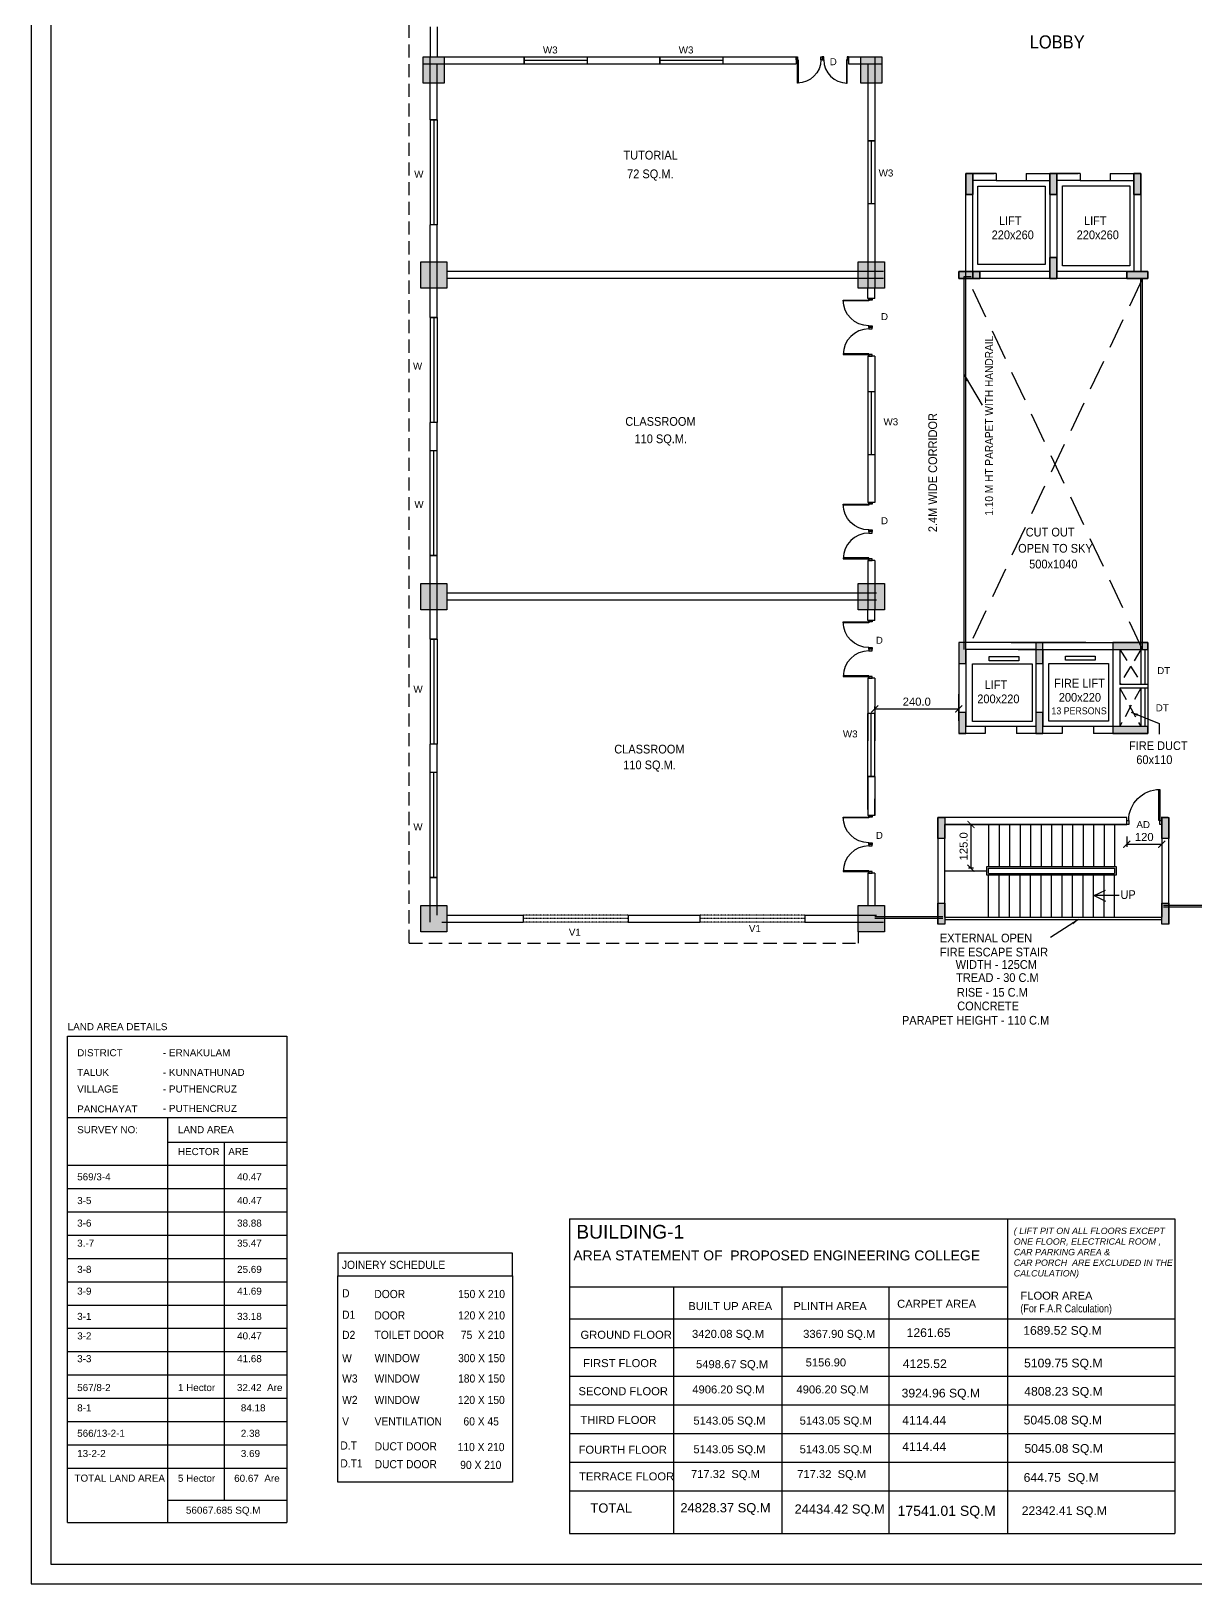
# Model space of a CAD drawing. Extents: x 53439 to 79867, y -144071 to -73305.
# Drawn here: x 58826 to 62155, y -102502 to -98063 of the extents above; entities that cross this region are included whole.
import ezdxf

# ---------------------------------------------------------------- set-up
doc = ezdxf.new("R2010")
doc.units = 0
doc.header["$LTSCALE"] = 0.1
doc.header["$MEASUREMENT"] = 0
doc.header["$PDMODE"] = 35
doc.header["$PDSIZE"] = -0.8
doc.linetypes.add('HIDDEN', pattern=[0.375, 0.25, -0.125])
doc.layers.get('0').update_dxf_attribs({"linetype": 'CONTINUOUS'})
doc.layers.get('DEFPOINTS').update_dxf_attribs({"linetype": 'CONTINUOUS'})
for name, color, linetype in [('BOR', 200, 'CONTINUOUS'), ('BOR1', 230, 'CONTINUOUS'), ('COR_HA', 40, 'CONTINUOUS'), ('DOOR', 30, 'CONTINUOUS'), ('HAT', 253, 'CONTINUOUS'), ('LAYER4', 130, 'CONTINUOUS'), ('STAIR', 142, 'CONTINUOUS'), ('TEXT', 7, 'CONTINUOUS'), ('TEXT-3', 130, 'CONTINUOUS'), ('THIN_HA', 253, 'CONTINUOUS'), ('TITLE', 6, 'CONTINUOUS'), ('TOILET_HA', 152, 'CONTINUOUS'), ('TXT', 4, 'CONTINUOUS'), ('WALL', 6, 'CONTINUOUS'), ('WIN', 102, 'CONTINUOUS')]:
    doc.layers.add(name, color=color, linetype=linetype)
doc.styles.add('1MM', font='arial.ttf')
doc.styles.add('3MM', font='arial.ttf')
doc.styles.add('DIM', font='arial.ttf', dxfattribs={"width": 0.7, "height": 1})
doc.styles.add('DUTCH', font='arial.ttf')
doc.styles.add('ROMANT', font='arial.ttf', dxfattribs={"height": 2.5})
doc.styles.get("Standard").update_dxf_attribs({"font": 'arial.ttf'})
doc.styles.add('TEXT', font='arial.ttf')
doc.dimstyles.new('KRI', dxfattribs={"dimtxt": 23, "dimasz": 20, "dimexe": 7, "dimexo": 0, "dimgap": 9, "dimtad": 1, "dimdec": 1, "dimzin": 1, "dimtxsty": '1MM', "dimblk": 'ARCHTICK', "dimcen": 0.5, "dimclrd": 252, "dimclre": 252, "dimclrt": 7, "dimaunit": 1, "dimadec": 8, "dimazin": 3, "dimtfac": 1, "dimtdec": 1, "dimtmove": 0, "dimatfit": 3})

# ---------------------------------------------------------------- blocks, each defined once
blk = doc.blocks.new('A$C764D24B9')
at = {"layer": 'DOOR'}
for points in [[(0.056, 0.111), (0.083, 0.111), (0.083, 1), (0.056, 1)], [(0, 0), (0.056, 0), (0.056, 0.111), (0, 0.111)], [(0.944, 0), (1, 0), (1, 0.111), (0.944, 0.111)]]:
    blk.add_lwpolyline(points, close=True, dxfattribs=at)
blk.add_arc((0.056, 0.111), 0.889, 0, 90, dxfattribs=at)
blk = doc.blocks.new('COL')
at = {"layer": 'LAYER4', "linetype": 'CONTINUOUS', "ltscale": 0.1}
blk.add_hatch(color=256, dxfattribs=at).paths.add_polyline_path([(3474.816, -1756.199), (3474.816, -1755.999), (3475.416, -1755.999), (3475.416, -1756.199)])
blk.add_lwpolyline([(3474.816, -1756.199), (3474.816, -1755.999), (3475.416, -1755.999), (3475.416, -1756.199)], close=True, dxfattribs=at)
blk = doc.blocks.new('HHRH')
at = {"layer": 'THIN_HA', "linetype": 'CONTINUOUS', "ltscale": 0.1}
blk.add_hatch(color=2, dxfattribs=at).paths.add_polyline_path([(-6923.03, -1177.102), (-6922.28, -1177.102), (-6922.28, -1177.852), (-6923.03, -1177.852)])
at = {"layer": 'THIN_HA', "color": 2, "linetype": 'CONTINUOUS', "ltscale": 0.1}
blk.add_lwpolyline([(-6923.03, -1177.102), (-6922.28, -1177.102), (-6922.28, -1177.852), (-6923.03, -1177.852)], close=True, dxfattribs=at)
blk = doc.blocks.new('HHYT')
at = {"layer": 'THIN_HA', "linetype": 'CONTINUOUS', "ltscale": 0.1}
blk.add_hatch(color=2, dxfattribs=at).paths.add_polyline_path([(-6922.955, -1152.844), (-6922.355, -1152.844), (-6922.355, -1153.594), (-6922.955, -1153.594)])
at = {"layer": 'THIN_HA', "color": 2, "linetype": 'CONTINUOUS', "ltscale": 0.1}
blk.add_lwpolyline([(-6922.955, -1152.844), (-6922.355, -1152.844), (-6922.355, -1153.594), (-6922.955, -1153.594)], close=True, dxfattribs=at)
blk = doc.blocks.new('HYTYH')
at = {"layer": 'THIN_HA', "linetype": 'CONTINUOUS', "ltscale": 0.1}
for points in [[(-6907.456, -1156.177), (-6907.256, -1156.177), (-6907.256, -1156.777), (-6907.456, -1156.777)], [(-6905.056, -1156.177), (-6904.856, -1156.177), (-6904.856, -1156.777), (-6905.056, -1156.777)], [(-6902.656, -1156.177), (-6902.456, -1156.177), (-6902.456, -1156.777), (-6902.656, -1156.777)], [(-6905.056, -1158.577), (-6904.856, -1158.577), (-6904.856, -1159.177), (-6905.056, -1159.177)], [(-6907.055, -1158.977), (-6907.055, -1159.177), (-6907.655, -1159.177), (-6907.655, -1158.977)], [(-6902.255, -1158.977), (-6902.255, -1159.177), (-6902.855, -1159.177), (-6902.855, -1158.977)], [(-6908.256, -1174.586), (-6908.056, -1174.586), (-6908.056, -1175.186), (-6908.256, -1175.186)], [(-6901.855, -1174.586), (-6901.655, -1174.586), (-6901.655, -1175.186), (-6901.855, -1175.186)], [(-6908.256, -1177.036), (-6908.056, -1177.036), (-6908.056, -1177.636), (-6908.256, -1177.636)], [(-6901.856, -1177.036), (-6901.656, -1177.036), (-6901.656, -1177.636), (-6901.856, -1177.636)]]:
    blk.add_hatch(color=2, dxfattribs=at).paths.add_polyline_path(points)
at = {"layer": 'THIN_HA', "color": 2, "linetype": 'CONTINUOUS', "ltscale": 0.1}
for points in [[(-6907.456, -1156.177), (-6907.256, -1156.177), (-6907.256, -1156.777), (-6907.456, -1156.777)], [(-6905.056, -1156.177), (-6904.856, -1156.177), (-6904.856, -1156.777), (-6905.056, -1156.777)], [(-6902.656, -1156.177), (-6902.456, -1156.177), (-6902.456, -1156.777), (-6902.656, -1156.777)], [(-6905.056, -1158.577), (-6904.856, -1158.577), (-6904.856, -1159.177), (-6905.056, -1159.177)], [(-6907.055, -1158.977), (-6907.055, -1159.177), (-6907.655, -1159.177), (-6907.655, -1158.977)], [(-6902.255, -1158.977), (-6902.255, -1159.177), (-6902.855, -1159.177), (-6902.855, -1158.977)], [(-6908.256, -1174.586), (-6908.056, -1174.586), (-6908.056, -1175.186), (-6908.256, -1175.186)], [(-6901.855, -1174.586), (-6901.655, -1174.586), (-6901.655, -1175.186), (-6901.855, -1175.186)], [(-6908.256, -1177.036), (-6908.056, -1177.036), (-6908.056, -1177.636), (-6908.256, -1177.636)], [(-6901.856, -1177.036), (-6901.656, -1177.036), (-6901.656, -1177.636), (-6901.856, -1177.636)]]:
    blk.add_lwpolyline(points, close=True, dxfattribs=at)
at = {"layer": 'THIN_HA', "color": 2, "linetype": 'CONTINUOUS'}
for name, p in [('HHYT', (0, 0)), ('HHYT', (12.5, 0)), ('HHRH', (0, 18.4)), ('HHRH', (12.5, 18.4)), ('HHRH', (0, 9.2)), ('HHRH', (12.5, 9.2)), ('HHRH', (0, 0)), ('HHRH', (12.5, 0))]:
    blk.add_blockref(name, p, dxfattribs=at)
blk = doc.blocks.new('_ARCHTICK')
at = {"layer": 'WALL', "color": 0, "const_width": 0.15}
blk.add_lwpolyline([(-0.5, -0.5), (0.5, 0.5)], dxfattribs=at)
blk = doc.blocks.new('*D247')
at = {"layer": 'DEFPOINTS', "color": 0, "linetype": 'CONTINUOUS', "ltscale": 0.1}
for p in [(61519.3, -100331.2), (61511.7, -100456.2), (61519.3, -100456.2)]:
    blk.add_point(p, dxfattribs=at)
at = {"layer": 'WALL', "color": 252, "linetype": 'CONTINUOUS', "ltscale": 0.1}
for p, q in [((61519.3, -100331.2), (61504.7, -100331.2)), ((61511.7, -100331.2), (61511.7, -100456.2)), ((61519.3, -100456.2), (61504.7, -100456.2))]:
    blk.add_line(p, q, dxfattribs=at)
at = {"layer": 'WALL', "color": 252, "linetype": 'CONTINUOUS', "ltscale": 0.1, "xscale": 20, "yscale": 20, "zscale": 20}
for p, rotation in [((61511.7, -100331.2), 90), ((61511.7, -100456.2), 270)]:
    blk.add_blockref('_ARCHTICK', p, dxfattribs=dict(at, rotation=rotation))
at = {"layer": 'WALL', "color": 7, "linetype": 'CONTINUOUS', "ltscale": 0.1, "insert": (61490.9, -100393.7), "char_height": 23, "attachment_point": 5, "rotation": 90, "style": '1MM'}
blk.add_mtext('125.0', dxfattribs=at)
blk = doc.blocks.new('*D259')
at = {"layer": 'DEFPOINTS', "color": 0, "linetype": 'CONTINUOUS', "ltscale": 0.1}
for p in [(61236.9, -100002.7, 0), (61476.9, -100001), (61476.9, -100002.7, 0)]:
    blk.add_point(p, dxfattribs=at)
at = {"layer": 'WALL', "color": 252, "linetype": 'CONTINUOUS', "ltscale": 0.1}
for p, q in [((61236.9, -100002.7), (61236.9, -99994)), ((61236.9, -100001), (61476.9, -100001)), ((61476.9, -100002.7), (61476.9, -99994))]:
    blk.add_line(p, q, dxfattribs=at)
at = {"layer": 'WALL', "color": 252, "linetype": 'CONTINUOUS', "ltscale": 0.1, "xscale": 20, "yscale": 20, "zscale": 20, "rotation": 180}
blk.add_blockref('_ARCHTICK', (61236.9, -100001), dxfattribs=at)
at = {"layer": 'WALL', "color": 252, "linetype": 'CONTINUOUS', "ltscale": 0.1, "xscale": 20, "yscale": 20, "zscale": 20}
blk.add_blockref('_ARCHTICK', (61476.9, -100001), dxfattribs=at)
at = {"layer": 'WALL', "color": 7, "linetype": 'CONTINUOUS', "ltscale": 0.1, "insert": (61356.9, -99980.3), "char_height": 23, "attachment_point": 5, "style": '1MM'}
blk.add_mtext('240.0', dxfattribs=at)
blk = doc.blocks.new('*D243')
at = {"layer": 'DEFPOINTS', "color": 0, "linetype": 'CONTINUOUS', "ltscale": 0.1}
for p in [(61956.9, -100366), (62056.9, -100376), (62056.9, -100387.9)]:
    blk.add_point(p, dxfattribs=at)
at = {"layer": 'HAT', "color": 252, "ltscale": 0.1}
for p, q in [((61956.9, -100366), (61956.9, -100394.9)), ((61956.9, -100387.9), (62056.9, -100387.9)), ((62056.9, -100376), (62056.9, -100394.9))]:
    blk.add_line(p, q, dxfattribs=at)
at = {"layer": 'HAT', "color": 252, "linetype": 'CONTINUOUS', "ltscale": 0.1, "xscale": 20, "yscale": 20, "zscale": 20, "rotation": 180}
blk.add_blockref('_ARCHTICK', (61956.9, -100387.9), dxfattribs=at)
at = {"layer": 'HAT', "color": 252, "linetype": 'CONTINUOUS', "ltscale": 0.1, "xscale": 20, "yscale": 20, "zscale": 20}
blk.add_blockref('_ARCHTICK', (62056.9, -100387.9), dxfattribs=at)
at = {"layer": 'HAT', "color": 7, "linetype": 'CONTINUOUS', "ltscale": 0.1, "insert": (62006.9, -100367.2), "char_height": 23, "attachment_point": 5, "style": '1MM'}
blk.add_mtext('120', dxfattribs=at)

msp = doc.modelspace()

# ---------------------------------------------------------------- hatches: boundary and pattern name
at = {"layer": 'LAYER4', "linetype": 'CONTINUOUS', "ltscale": 0.1}
for points in [[(62016.95, -99831.21), (62016.95, -99811.21), (61916.95, -99811.21), (61916.95, -99831.21)], [(62016.95, -100071.21), (62016.95, -100051.21), (61916.95, -100051.21), (61916.95, -100071.21)], [(61416.81, -100311.21), (61436.81, -100311.21), (61436.81, -100371.21), (61416.81, -100371.21)], [(61416.95, -100556.21), (61436.95, -100556.21), (61436.95, -100616.21), (61416.95, -100616.21)], [(62056.95, -100556.21), (62076.95, -100556.21), (62076.95, -100616.21), (62056.95, -100616.21)]]:
    msp.add_hatch(color=256, dxfattribs=at).paths.add_polyline_path(points)

# ---------------------------------------------------------------- linework, layer by layer
at = {"layer": 'BOR'}
msp.add_lwpolyline([(75090.52, -94254.26), (58882.7, -94254.26), (58882.7, -102445.54), (75090.52, -102445.54)], close=True, dxfattribs=at)
at = {"layer": 'BOR1'}
msp.add_lwpolyline([(75147.05, -94197.74), (58826.17, -94197.74), (58826.17, -102502.07), (75147.05, -102502.07)], close=True, dxfattribs=at)
at = {"layer": 'COR_HA', "linetype": 'CONTINUOUS', "ltscale": 0.1}
for p, q in [((59966.95, -98317.46, 2.94), (59986.95, -98317.46, 2.94)), ((61216.95, -98377.46), (61236.95, -98377.46)), ((61583.93, -98490.38, 0), (61669.97, -98490.38, 0)), ((61823.93, -98490.38, 0), (61909.97, -98490.38, 0)), ((59966.95, -98881.88, 2.94), (59986.95, -98881.88, 2.94)), ((59966.95, -99562.88, 2.94), (59986.95, -99562.88, 2.94)), ((59966.95, -99801.88, 2.94), (59986.95, -99801.88, 2.94)), ((61236.95, -100194.28, 2.94), (61216.95, -100194.28, 2.94)), ((59966.95, -100482.88, 2.94), (59986.95, -100482.88, 2.94)), ((61036.95, -100590.38), (61036.95, -100610.38)), ((59702.38, -101621.38), (60201.78, -101621.38))]:
    msp.add_line(p, q, dxfattribs=at)
for points in [[(61530.96, -98506.81), (61723.83, -98506.81), (61723.83, -98731.11), (61530.96, -98731.11)], [(61773.3, -98506.22), (61965.49, -98506.22), (61965.49, -98734.82), (61773.3, -98734.82)]]:
    msp.add_lwpolyline(points, close=True, dxfattribs=at)
at = {"layer": 'DOOR', "linetype": 'HIDDEN', "ltscale": 1500}
for p, q in [((59906.95, -100670.38), (59906.95, -95243.71, 0)), ((61996.95, -99831.21), (61936.95, -99931.21, 0)), ((61936.95, -99831.21), (61996.95, -99924.11)), ((61996.95, -99941.21), (61936.95, -100051.21, 0)), ((61936.95, -99941.21), (61996.95, -100051.21)), ((61189.45, -100637.88), (61189.45, -100670.38)), ((59906.95, -100670.38), (61189.45, -100670.38))]:
    msp.add_line(p, q, dxfattribs=at)
at = {"layer": 'DOOR', "linetype": 'CONTINUOUS', "ltscale": 0.1}
for p, q in [((61556.95, -100476.21), (61556.95, -100451.21)), ((61556.95, -100451.21), (61926.95, -100451.21)), ((61926.95, -100476.21), (61556.95, -100476.21)), ((61926.95, -100451.21), (61926.95, -100476.21))]:
    msp.add_line(p, q, dxfattribs=at)
for points in [[(61561.95, -100456.21), (61921.95, -100456.21)], [(61561.95, -100471.21), (61561.95, -100456.21)], [(61561.95, -100471.21), (61921.95, -100471.21)], [(61921.95, -100456.21), (61921.95, -100471.21)]]:
    msp.add_lwpolyline(points, dxfattribs=at)
at = {"layer": 'LAYER4', "linetype": 'CONTINUOUS', "ltscale": 0.1}
for p, q in [((61476.95, -98750.38), (61506.95, -98750.38)), ((62016.95, -98750.38, 0), (61976.27, -98750.38, 0)), ((61996.95, -98770.38, 0), (61976.27, -98770.38, 0)), ((61996.95, -99831.21), (61996.95, -98770.38)), ((61996.95, -99831.21), (61996.95, -98770.38)), ((62001.95, -99831.21), (62001.95, -98770.38)), ((62009.56, -99931.21), (62009.56, -99831.21, 0)), ((62008.16, -99941.21), (62008.16, -100051.21, 0))]:
    msp.add_line(p, q, dxfattribs=at)
at = {"layer": 'LAYER4', "color": 1, "linetype": 'HIDDEN', "ltscale": 3500}
for p, q in [((62001.95, -98770.38, 0), (61501.95, -99831.21, 0)), ((62001.95, -99831.21, 0), (61501.95, -98770.38, 0))]:
    msp.add_line(p, q, dxfattribs=at)
at = {"layer": 'LAYER4', "linetype": 'CONTINUOUS', "ltscale": 0.1, "elevation": 0}
for points in [[(61491.95, -99831.21), (61491.95, -98765.38), (61506.95, -98765.38)], [(61496.95, -99831.21), (61496.95, -98770.38), (61506.95, -98770.38)], [(61496.95, -99831.21), (61496.95, -98770.38), (61506.95, -98770.38)], [(61986.27, -98770.38), (61976.27, -98770.38)], [(61431.81, -100595.38), (61236.95, -100595.38)], [(61431.81, -100600.38), (61236.95, -100600.38)]]:
    msp.add_lwpolyline(points, dxfattribs=at)
at = {"layer": 'LAYER4', "linetype": 'CONTINUOUS', "ltscale": 0.1}
for points in [[(61496.95, -99831.21), (61496.95, -98765.38), (61511.95, -98765.38)], [(61416.81, -100311.21), (61436.81, -100311.21), (61436.81, -100371.21), (61416.81, -100371.21), (61416.81, -100311.21)], [(61416.95, -100556.21), (61436.95, -100556.21), (61436.95, -100616.21), (61416.95, -100616.21), (61416.95, -100556.21)], [(62056.95, -100556.21), (62076.95, -100556.21), (62076.95, -100616.21), (62056.95, -100616.21), (62056.95, -100556.21)], [(62256.95, -100562.88), (62061.95, -100562.88)], [(62256.95, -100567.88), (62061.95, -100567.88)], [(61436.95, -100596.21), (62056.81, -100596.21)], [(61436.95, -100603.21), (62056.81, -100603.21)]]:
    msp.add_lwpolyline(points, dxfattribs=at)
for points in [[(62016.95, -99831.21), (62016.95, -99811.21), (61916.95, -99811.21), (61916.95, -99831.21)], [(61564.08, -99851.5), (61648.78, -99851.5), (61648.78, -99863.17), (61564.08, -99863.17)], [(61781.68, -99850.27), (61866.38, -99850.27), (61866.38, -99861.95), (61781.68, -99861.95)], [(61516.31, -99872.12), (61687.14, -99872.12), (61687.14, -100037.28), (61516.31, -100037.28)], [(61733.91, -99870.89), (61904.74, -99870.89), (61904.74, -100036.05), (61733.91, -100036.05)], [(62016.95, -100071.21), (62016.95, -100051.21), (61916.95, -100051.21), (61916.95, -100071.21)]]:
    msp.add_lwpolyline(points, close=True, dxfattribs=at)
at = {"layer": 'STAIR', "linetype": 'CONTINUOUS', "ltscale": 0.1}
msp.add_line((61556.95, -100464.48), (61436.95, -100464.48), dxfattribs=at)
for points in [[(61561.95, -100331.21), (61561.95, -100451.21)], [(61591.95, -100331.21), (61591.95, -100451.21)], [(61621.95, -100331.21), (61621.95, -100451.21)], [(61651.95, -100331.21), (61651.95, -100451.21)], [(61681.95, -100331.21), (61681.95, -100451.21)], [(61711.95, -100331.21), (61711.95, -100451.21)], [(61741.95, -100331.21), (61741.95, -100451.21)], [(61771.95, -100331.21), (61771.95, -100451.21)], [(61801.95, -100331.21), (61801.95, -100451.21)], [(61831.95, -100331.21), (61831.95, -100451.21)], [(61861.95, -100331.21), (61861.95, -100451.21)], [(61891.95, -100331.21), (61891.95, -100451.21)], [(61921.95, -100331.21), (61921.95, -100451.21)], [(61561.95, -100456.21), (61921.95, -100456.21)], [(61561.95, -100471.21), (61921.95, -100471.21)], [(61561.95, -100596.21), (61561.95, -100476.21)], [(61591.95, -100596.21), (61591.95, -100476.21)], [(61621.95, -100596.21), (61621.95, -100476.21)], [(61651.95, -100596.21), (61651.95, -100476.21)], [(61681.95, -100596.21), (61681.95, -100476.21)], [(61711.95, -100596.21), (61711.95, -100476.21)], [(61741.95, -100596.21), (61741.95, -100476.21)], [(61771.95, -100596.21), (61771.95, -100476.21)], [(61801.95, -100596.21), (61801.95, -100476.21)], [(61831.95, -100596.21), (61831.95, -100476.21)], [(61861.95, -100596.21), (61861.95, -100476.21)], [(61891.95, -100596.21), (61891.95, -100476.21)], [(61921.95, -100596.21), (61921.95, -100476.21)]]:
    msp.add_lwpolyline(points, dxfattribs=at)
at = {"layer": 'TOILET_HA', "linetype": 'HIDDEN'}
for p, q in [((60531.95, -100590.38, 0), (60231.95, -100590.38, 0)), ((60531.95, -100600.38, 0), (60231.95, -100600.38, 0)), ((60531.95, -100610.38, 0), (60231.95, -100610.38, 0)), ((61036.95, -100590.38, 0), (60736.95, -100590.38, 0)), ((61036.95, -100600.38, 0), (60736.95, -100600.38, 0)), ((61036.95, -100610.38, 0), (60736.95, -100610.38, 0))]:
    msp.add_line(p, q, dxfattribs=at)
at = {"layer": 'TXT', "color": 2, "linetype": 'CONTINUOUS', "ltscale": 0.1}
for p, q in [((58930.23, -101169.2), (59556.64, -101169.2)), ((59216.12, -101169.2), (59216.12, -102326.44)), ((59216.12, -101239.6), (59556.64, -101239.6)), ((59377.93, -101239.6), (59377.93, -102262.76)), ((58930.23, -101304.99), (59556.64, -101304.99)), ((58930.23, -101371.63), (59556.64, -101371.63)), ((58930.23, -101438.26), (59556.64, -101438.26)), ((58930.23, -101504.9), (59556.64, -101504.9)), ((58930.23, -101571.53), (59556.64, -101571.53)), ((58930.23, -101638.17), (59556.64, -101638.17)), ((58930.23, -101704.8), (59556.64, -101704.8)), ((58930.23, -101771.44), (59556.64, -101771.44)), ((58930.23, -101838.07), (59556.64, -101838.07)), ((58930.23, -101904.71), (59556.64, -101904.71)), ((58930.23, -101971.35), (59556.64, -101971.35)), ((58930.23, -102037.98), (59556.64, -102037.98)), ((58930.23, -102104.62), (59556.64, -102104.62)), ((58930.23, -102171.25), (59556.64, -102171.25)), ((58930.23, -102171.25), (59556.64, -102171.25)), ((59216.12, -102262.76), (59556.64, -102262.76)), ((58930.23, -102326.44), (59556.64, -102326.44))]:
    msp.add_line(p, q, dxfattribs=at)
at = {"layer": 'TXT', "linetype": 'BYBLOCK'}
for p, q in [((60365.08, -101458.23, -52.29), (62094.59, -101458.23, -52.29)), ((60365.08, -101458.23, -52.29), (60365.08, -102358.31, -52.29)), ((60365.08, -101458.23, -52.29), (62094.59, -101458.23, -52.29)), ((61616.02, -101458.23, -52.29), (61616.02, -102358.31, -52.29)), ((62094.59, -101458.23, -52.29), (62094.59, -102358.31, -52.29)), ((60365.08, -101652.6, -52.29), (61616.02, -101652.6, -52.29)), ((60661.6, -101652.6, -52.29), (60661.6, -102358.31, -52.29)), ((60970.91, -101652.6, -52.29), (60970.91, -102358.31, -52.29)), ((61276.9, -101652.6, -52.29), (61276.9, -102358.31, -52.29)), ((60365.08, -101744.62, -52.29), (62094.59, -101744.62, -52.29)), ((60365.08, -101826.44, -52.29), (62094.59, -101826.44, -52.29)), ((60365.08, -101908.26, -52.29), (62094.59, -101908.26, -52.29)), ((60365.08, -101990.08, -52.29), (62094.59, -101990.08, -52.29)), ((60365.08, -102071.91, -52.29), (62094.59, -102071.91, -52.29)), ((60365.08, -102153.73, -52.29), (62094.59, -102153.73, -52.29)), ((60365.08, -102153.73, -52.29), (62094.59, -102153.73, -52.29)), ((60365.08, -102235.55, -52.29), (62094.59, -102235.55, -52.29)), ((60365.08, -102358.31, -52.29), (62094.59, -102358.31, -52.29))]:
    msp.add_line(p, q, dxfattribs=at)
at = {"layer": 'TXT', "color": 2, "linetype": 'CONTINUOUS', "ltscale": 0.1}
msp.add_lwpolyline([(58930.23, -102326.44), (58930.23, -100936.75), (59556.64, -100936.75), (59556.64, -102326.44)], dxfattribs=at)
at = {"layer": 'WALL', "linetype": 'CONTINUOUS', "ltscale": 0.1}
for p, q in [((59966.95, -98051.62), (59966.95, -98137.05)), ((59986.95, -98051.62), (59986.95, -98137.05)), ((59946.95, -98137.05, 0), (60234.95, -98137.05, 0)), ((59966.95, -98317.46), (59966.95, -98137.05)), ((60034.45, -98137.05, 0), (60234.95, -98137.05, 0)), ((60234.95, -98137.05), (60234.95, -98157.05)), ((60234.95, -98137.05), (60234.95, -98157.05)), ((60414.95, -98137.05, 0), (60622.95, -98137.05, 0)), ((60414.95, -98137.05), (60414.95, -98157.05)), ((60414.95, -98137.05), (60414.95, -98157.05)), ((60622.95, -98137.05), (60622.95, -98157.05)), ((60622.95, -98137.05), (60622.95, -98157.05)), ((60802.95, -98137.05, 0), (61011.95, -98137.05, 0)), ((60802.95, -98137.05), (60802.95, -98157.05)), ((60802.95, -98137.05), (60802.95, -98157.05)), ((61011.95, -98137.05), (61011.95, -98157.05)), ((61161.95, -98137.05, 0), (61256.95, -98137.05, 0)), ((61161.95, -98137.05), (61161.95, -98157.05)), ((61236.95, -98137.05, 0), (61236.95, -98377.46, 0)), ((59946.95, -98157.05, 0), (60234.95, -98157.05, 0)), ((59986.95, -98317.46), (59986.95, -98157.05)), ((60069.45, -98157.05, 0), (60234.95, -98157.05, 0)), ((60414.95, -98157.05, 0), (60622.95, -98157.05, 0)), ((60414.95, -98157.05, 0), (60622.95, -98157.05, 0)), ((60802.95, -98157.05, 0), (61011.95, -98157.05, 0)), ((60802.95, -98157.05, 0), (61011.95, -98157.05, 0)), ((61161.95, -98157.05, 0), (61256.95, -98157.05, 0)), ((61161.95, -98157.05, 0), (61256.95, -98157.05, 0)), ((61216.95, -98157.05, 0), (61216.95, -98377.46, 0)), ((59986.95, -98317.46, 0), (59966.95, -98317.46, 0)), ((59986.95, -98317.46, 0), (59966.95, -98317.46, 0)), ((59986.95, -98317.46, 0), (59966.95, -98317.46, 0)), ((59986.95, -98317.46, 0), (59966.95, -98317.46, 0)), ((59966.95, -98317.46, 0), (59986.95, -98317.46, 0)), ((61236.95, -98377.46), (61216.95, -98377.46)), ((61236.95, -98377.46, -2.94), (61216.95, -98377.46, -2.94)), ((61236.95, -98377.46, -2.94), (61216.95, -98377.46, -2.94)), ((61236.95, -98377.46, -2.94), (61216.95, -98377.46, -2.94)), ((61236.95, -98377.46, -2.94), (61216.95, -98377.46, -2.94)), ((61216.95, -98377.46, -2.94), (61236.95, -98377.46, -2.94)), ((61496.95, -98770.38, 0), (61496.95, -98470.38, 0)), ((61496.95, -98770.38, 0), (61496.95, -98470.38, 0)), ((61583.93, -98470.38, 0), (61506.95, -98470.38, 0)), ((61516.95, -98470.38, 0), (61578.18, -98470.38, 0)), ((61516.95, -98770.38, 0), (61516.95, -98470.38, 0)), ((61516.95, -98750.38, 0), (61516.95, -98490.38, 0)), ((61583.93, -98490.38, 0), (61516.95, -98490.38)), ((61583.93, -98470.38, 0), (61583.93, -98490.38, 0)), ((61669.97, -98470.38, 0), (61756.95, -98470.38, 0)), ((61669.97, -98470.38, 0), (61669.97, -98490.38, 0)), ((61669.97, -98490.38, 0), (61736.95, -98490.38)), ((61736.95, -98490.38), (61736.95, -98750.38)), ((61823.93, -98470.38, 0), (61746.95, -98470.38, 0)), ((61756.95, -98470.38, 0), (61818.18, -98470.38, 0)), ((61756.95, -98490.38), (61756.95, -98750.38)), ((61823.93, -98490.38, 0), (61756.95, -98490.38, 0)), ((61823.93, -98470.38, 0), (61823.93, -98490.38, 0)), ((61909.97, -98470.38, 0), (61996.95, -98470.38, 0)), ((61909.97, -98470.38, 0), (61909.97, -98490.38, 0)), ((61909.97, -98490.38, 0), (61976.95, -98490.38, 0)), ((61976.95, -98490.38, 0), (61976.95, -98750.38, 0)), ((61996.95, -98490.38, 0), (61996.95, -98750.38, 0)), ((61216.95, -98557.46, 0), (61216.95, -98797.88, 0)), ((61236.95, -98557.46), (61216.95, -98557.46)), ((61236.95, -98557.46, 0), (61236.95, -98797.88, 0)), ((59966.95, -98881.88), (59966.95, -98617.46)), ((59986.95, -98617.46, 0), (59966.95, -98617.46, 0)), ((59986.95, -98617.46, 0), (59966.95, -98617.46, 0)), ((59986.95, -98617.46, 0), (59966.95, -98617.46, 0)), ((59986.95, -98881.88), (59986.95, -98617.46)), ((61261.95, -98750.38, 0), (60014.45, -98750.38, 0)), ((61261.95, -98750.38, 0), (60026.95, -98750.38, 0)), ((61241.95, -98750.38, 0), (60026.95, -98750.38, 0)), ((61216.95, -98750.38, 0), (61216.95, -98770.38, 0)), ((61736.95, -98750.38), (61516.95, -98750.38)), ((61516.95, -98750.38), (61516.95, -98770.38)), ((61976.27, -98750.38, 0), (61756.95, -98750.38)), ((61261.95, -98770.38, 0), (60014.45, -98770.38, 0)), ((61236.95, -98797.88, 0), (61216.95, -98797.88, 0)), ((61216.95, -98827.88, 0), (61216.95, -98797.88, 0)), ((61236.95, -98827.88, 0), (61236.95, -98797.88, 0)), ((61996.95, -98770.38, 0), (61506.95, -98770.38)), ((61236.95, -98827.88, 0), (61216.95, -98827.88, 0)), ((59986.95, -98881.88, 0), (59966.95, -98881.88, 0)), ((59986.95, -98881.88, 0), (59966.95, -98881.88, 0)), ((59986.95, -98881.88, 0), (59966.95, -98881.88, 0)), ((59966.95, -98881.88, 0), (59986.95, -98881.88, 0)), ((61216.95, -98992.88, 0), (61216.95, -99094.43, 0)), ((61236.95, -98992.88, 0), (61216.95, -98992.88, 0)), ((61236.95, -98992.88, 0), (61236.95, -99094.43, 0)), ((61236.95, -99094.43, 0), (61216.95, -99094.43, 0)), ((59966.95, -99262.88), (59966.95, -99181.88)), ((59966.95, -99262.88), (59966.95, -99181.88)), ((59986.95, -99181.88, 0), (59966.95, -99181.88, 0)), ((59986.95, -99181.88, 0), (59966.95, -99181.88, 0)), ((59986.95, -99262.88), (59986.95, -99181.88)), ((59986.95, -99262.88), (59986.95, -99181.88)), ((59986.95, -99262.88, 0), (59966.95, -99262.88, 0)), ((61216.95, -99274.43, 0), (61216.95, -99411.36, 0)), ((61216.95, -99274.43, 0), (61216.95, -99411.36, 0)), ((61236.95, -99274.43, 2.94), (61216.95, -99274.43, 2.94)), ((61236.95, -99274.43, 0), (61236.95, -99411.36, 0)), ((61236.95, -99411.36, 0), (61216.95, -99411.36, 0)), ((59966.95, -99801.88), (59966.95, -99562.88)), ((59986.95, -99562.88, 0), (59966.95, -99562.88, 0)), ((59986.95, -99562.88, 0), (59966.95, -99562.88, 0)), ((59966.95, -99562.88, 0), (59986.95, -99562.88, 0)), ((59986.95, -99801.88), (59986.95, -99562.88)), ((61216.95, -99576.36, 0), (61216.95, -99717.88, 0)), ((61236.95, -99576.36, 0), (61216.95, -99576.36, 0)), ((61236.95, -99576.36, 0), (61236.95, -99717.88, 0)), ((61241.95, -99670.38, 0), (60014.45, -99670.38, 0)), ((61241.95, -99690.38, 0), (60014.45, -99690.38, 0)), ((61241.95, -99670.38, 0), (60026.95, -99670.38, 0)), ((61241.95, -99670.38, 0), (60026.95, -99670.38, 0)), ((61087.36, -99690.38, 0), (60026.95, -99690.38, 0)), ((61241.95, -99690.38, 0), (60026.95, -99690.38, 0)), ((61241.95, -99690.38, 0), (60026.95, -99690.38, 0)), ((61087.36, -99690.38, 0), (60026.95, -99690.38, 0)), ((61216.95, -99747.88, 0), (61216.95, -99717.88, 0)), ((61236.95, -99747.88, 0), (61236.95, -99717.88, 0)), ((61236.95, -99747.88, 0), (61216.95, -99747.88, 0)), ((59986.95, -99801.88, 0), (59966.95, -99801.88, 0)), ((59986.95, -99801.88, 0), (59966.95, -99801.88, 0)), ((59986.95, -99801.88, 0), (59966.95, -99801.88, 0)), ((59966.95, -99801.88, 0), (59986.95, -99801.88, 0)), ((61476.95, -99811.21, 0), (61476.95, -100071.21, 0)), ((61626.95, -99811.21), (61866.95, -99811.21)), ((62016.95, -99811.21), (62016.95, -100071.21)), ((61496.95, -99831.21, 0), (61496.95, -100051.21, 0)), ((61646.81, -99831.21), (61916.95, -99831.21)), ((61696.95, -99831.21, 0), (61696.95, -100051.21, 0)), ((61696.95, -99831.21, 0), (61696.95, -100051.21, 0)), ((61716.95, -99831.21, 0), (61716.95, -100051.21, 0)), ((61916.95, -99831.21, 0), (61916.95, -100051.21, 0)), ((61916.95, -99836.21, 0), (61916.95, -100051.21, 0)), ((61936.95, -99831.21, 0), (61936.95, -99931.21, 0)), ((61996.95, -99831.21), (61996.95, -99931.21)), ((61236.95, -99912.88, 0), (61216.95, -99912.88, 0)), ((61216.95, -99912.88, 0), (61216.95, -100092.56, 0)), ((61236.95, -99912.88, 0), (61236.95, -100092.56, 0)), ((62016.95, -99882.88), (62016.95, -100035.38)), ((62016.95, -99931.21), (61936.95, -99931.21)), ((61936.95, -99941.21, 0), (61936.95, -100051.21, 0)), ((62016.95, -99941.21), (61936.95, -99941.21)), ((61996.95, -99941.21), (61996.95, -100051.21)), ((61476.95, -100035.38, 0), (61476.95, -99959.13, 0)), ((61236.95, -100014.28, 0), (61216.95, -100014.28, 0)), ((61236.95, -100014.28, 2.94), (61216.95, -100014.28, 2.94)), ((61551.95, -100071.21, 0), (61476.95, -100071.21, 0)), ((61696.95, -100051.21, 0), (61496.95, -100051.21, 0)), ((61551.95, -100051.21, 0), (61551.95, -100071.21, 0)), ((61641.95, -100051.21, 0), (61641.95, -100071.21, 0)), ((61771.95, -100071.21, 0), (61641.95, -100071.21, 0)), ((61996.95, -100051.21), (61716.95, -100051.21, 0)), ((61771.95, -100051.21, 0), (61771.95, -100071.21, 0)), ((61861.95, -100051.21, 0), (61861.95, -100071.21, 0)), ((61916.95, -100071.21, 0), (61861.95, -100071.21, 0)), ((62016.95, -100071.21), (61861.95, -100071.21, 0)), ((59966.95, -100182.88), (59966.95, -100101.88)), ((59986.95, -100101.88, 0), (59966.95, -100101.88, 0)), ((59986.95, -100101.88, 0), (59966.95, -100101.88, 0)), ((59986.95, -100182.88), (59986.95, -100101.88)), ((59986.95, -100182.88, 0), (59966.95, -100182.88, 0)), ((61216.95, -100194.28, 0), (61216.95, -100305.57, 0)), ((61216.95, -100194.28, 0), (61216.95, -100305.57, 0)), ((61216.95, -100288.58, 0), (61216.95, -100194.28, 0)), ((61236.95, -100194.28, 0), (61216.95, -100194.28, 0)), ((61236.95, -100194.28, 2.94), (61216.95, -100194.28, 2.94)), ((61216.95, -100194.28, 0), (61236.95, -100194.28, 0)), ((61216.95, -100194.28, 0), (61236.95, -100194.28, 0)), ((61236.95, -100194.28, 0), (61216.95, -100194.28, 0)), ((61236.95, -100194.28, 0), (61236.95, -100305.57, 0)), ((61236.95, -100194.28, 0), (61236.95, -100305.57, 0)), ((61236.95, -100194.28, 0), (61236.95, -100288.58, 0)), ((61216.95, -100257.56, 0), (61216.95, -100305.57, 0)), ((61236.95, -100257.56, 0), (61236.95, -100305.57, 0)), ((61236.95, -100305.57, 0), (61236.95, -100257.56, 0)), ((61236.95, -100305.57, 0), (61216.95, -100305.57, 0)), ((61956.95, -100311.21), (61416.95, -100311.21)), ((61416.95, -100311.21), (61416.95, -100616.21)), ((61956.95, -100311.21), (61421.95, -100311.21)), ((61956.95, -100331.21, 0), (61956.95, -100311.21, 0)), ((62075.7, -100311.21), (62055.7, -100311.21)), ((62075.7, -100311.21), (62055.7, -100311.21)), ((62056.95, -100311.21), (62056.95, -100596.21)), ((62076.95, -100616.21), (62076.95, -100311.21)), ((61956.95, -100331.21), (61436.95, -100331.21)), ((61436.95, -100331.21), (61956.95, -100331.21)), ((59966.95, -100610.38), (59966.95, -100482.88)), ((59986.95, -100482.88, 0), (59966.95, -100482.88, 0)), ((59986.95, -100482.88, 0), (59966.95, -100482.88, 0)), ((59966.95, -100482.88, 0), (59986.95, -100482.88, 0)), ((59986.95, -100590.38), (59986.95, -100482.88)), ((61216.95, -100470.57, 0), (61216.95, -100562.88, 0)), ((61236.95, -100470.57, 0), (61216.95, -100470.57, 0)), ((61236.95, -100470.57, 0), (61236.95, -100562.88, 0)), ((61863.98, -100534.74), (61896.48, -100518.74)), ((61935.48, -100534.74), (61863.98, -100534.74)), ((61863.98, -100534.74), (61896.48, -100550.74)), ((59999.45, -100610.38, 0), (60231.95, -100610.38, 0)), ((60014.45, -100590.38, 0), (60231.95, -100590.38, 0)), ((60064.45, -100610.38, 0), (60224.45, -100610.38, 0)), ((60069.45, -100590.38, 0), (60231.95, -100590.38, 0)), ((60231.95, -100590.38, 0), (60231.95, -100610.38, 0)), ((60531.95, -100590.38), (60531.95, -100610.38)), ((60531.95, -100590.38, 0), (60736.95, -100590.38, 0)), ((60531.95, -100610.38, 0), (60736.95, -100610.38, 0)), ((60576.95, -100610.38, 0), (60736.95, -100610.38, 0)), ((60581.95, -100590.38, 0), (60736.95, -100590.38, 0)), ((60736.95, -100590.38), (60736.95, -100610.38)), ((61036.95, -100590.38, 0), (61241.95, -100590.38, 0)), ((61036.95, -100590.38, 0), (61241.95, -100590.38, 0)), ((61036.95, -100590.38), (61036.95, -100610.38)), ((61036.95, -100610.38, 0), (61261.95, -100610.38, 0)), ((61036.95, -100610.38, 0), (61241.95, -100610.38, 0)), ((61036.95, -100610.38, 0), (61261.95, -100610.38, 0))]:
    msp.add_line(p, q, dxfattribs=at)
for points in [[(60234.95, -98157.05), (60234.95, -98137.05)], [(60622.95, -98157.05), (60622.95, -98137.05)], [(61839.8, -99811.21), (61476.95, -99811.21)], [(61863.02, -99811.21), (62016.95, -99811.21)], [(61696.95, -99831.21), (61496.95, -99831.21)], [(61436.95, -100596.21), (61436.95, -100331.21)]]:
    msp.add_lwpolyline(points, dxfattribs=at)
at = {"layer": 'WIN'}
for p, q in [((60234.95, -98137.05), (60414.95, -98137.05)), ((60622.95, -98137.05), (60802.95, -98137.05)), ((60234.95, -98147.05), (60414.95, -98147.05)), ((60234.95, -98157.05), (60414.95, -98157.05)), ((60622.95, -98147.05), (60802.95, -98147.05)), ((60622.95, -98157.05), (60802.95, -98157.05)), ((59966.95, -98317.46, 0), (59966.95, -98617.46, 0)), ((59976.95, -98317.46, 0), (59976.95, -98617.46, 0)), ((59986.95, -98317.46, 0), (59986.95, -98617.46, 0)), ((61216.95, -98377.46, 0), (61216.95, -98557.46, 0)), ((61226.95, -98377.46, -2.94), (61226.95, -98557.46, -2.94)), ((61236.95, -98377.46, -2.94), (61236.95, -98557.46, -2.94)), ((59966.95, -98881.88, 0), (59966.95, -99181.88, 0)), ((59976.95, -98881.88, 0), (59976.95, -99181.88, 0)), ((59986.95, -98881.88, 0), (59986.95, -99181.88, 0)), ((61216.95, -99094.43, 0), (61216.95, -99274.43, 0)), ((61226.95, -99094.43, 0), (61226.95, -99274.43, 0)), ((61236.95, -99094.43, 0), (61236.95, -99274.43, 0)), ((59966.95, -99562.88, 0), (59966.95, -99262.88, 0)), ((59976.95, -99562.88, 0), (59976.95, -99262.88, 0)), ((59986.95, -99562.88, 0), (59986.95, -99262.88, 0)), ((59966.95, -99801.88, 0), (59966.95, -100101.88, 0)), ((59976.95, -99801.88, 0), (59976.95, -100101.88, 0)), ((59986.95, -99801.88, 0), (59986.95, -100101.88, 0)), ((61216.95, -100194.28, 0), (61216.95, -100014.28, 0)), ((61226.95, -100194.28, 0), (61226.95, -100014.28, 0)), ((61236.95, -100194.28, 0), (61236.95, -100014.28, 0)), ((59966.95, -100482.88, 0), (59966.95, -100182.88, 0)), ((59976.95, -100482.88, 0), (59976.95, -100182.88, 0)), ((59986.95, -100482.88, 0), (59986.95, -100182.88, 0))]:
    msp.add_line(p, q, dxfattribs=at)
at = {"layer": 'WIN', "color": 4, "linetype": 'CONTINUOUS', "ltscale": 0.1}
for points in [[(59702.38, -101621.38), (60201.78, -101621.38), (60201.78, -101556.68), (59702.38, -101556.68)], [(59702.38, -101621.38), (60201.78, -101621.38), (60201.78, -102211.32), (59702.38, -102211.32)]]:
    msp.add_lwpolyline(points, close=True, dxfattribs=at)

# ---------------------------------------------------------------- block references
at = {"layer": 'LAYER4', "linetype": 'CONTINUOUS', "extrusion": (0, 0, -1), "xscale": 100, "yscale": 100, "zscale": -100, "rotation": 270}
for p in [(114102.92, 249011.18), (113862.92, 249011.18), (113622.92, 249011.18, 0), (113862.92, 248771.18), (114122.92, 247670.35, 0), (113902.92, 247670.35, 0), (114122.92, 247470.35, 0), (113902.92, 247470.35, 0)]:
    msp.add_blockref('COL', p, dxfattribs=at)
at = {"layer": 'LAYER4', "linetype": 'CONTINUOUS', "extrusion": (0, 0, -1), "xscale": 100, "yscale": 100, "zscale": -100}
for p in [(-409018.51, 76849.49), (-409498.51, 76849.49)]:
    msp.add_blockref('COL', p, dxfattribs=at)
at = {"layer": 'THIN_HA', "color": 2, "linetype": 'CONTINUOUS', "xscale": 100, "yscale": 100, "zscale": 100}
msp.add_blockref('HYTYH', (752242.42, 17147.37), dxfattribs=at)
at = {"layer": 'WALL', "linetype": 'CONTINUOUS', "ltscale": 0.1}
for p, xscale, yscale, zscale, rotation in [((61011.95, -98137.05), -75.00000000116415, 75.0000000010914, 75.00000000109135, 180), ((61161.95, -98137.05), 75.00000000116415, 75.00000000116415, 75.00000000116415, 180), ((61229.45, -98827.88, 0), -82.50000000116415, 82.50000000116415, 82.50000000115048, 90), ((61229.45, -98992.88, 0), 82.50000000116415, 82.50000000116415, 82.50000000116415, 90), ((61229.45, -99411.36, 0), -82.50000000116415, 82.50000000116415, 82.50000000115048, 90), ((61229.45, -99576.36, 0), 82.50000000116415, 82.50000000116415, 82.50000000116415, 90), ((61229.45, -99747.88, 0), -82.50000000116415, 82.50000000116415, 82.50000000115048, 90), ((61229.45, -99912.88, 0), 82.50000000116415, 82.50000000116415, 82.50000000116415, 90), ((61229.45, -100305.57, 0), -82.50000000116415, 82.50000000116415, 82.50000000115048, 90), ((61229.45, -100470.57, 0), 82.50000000116415, 82.50000000116415, 82.50000000116415, 90)]:
    msp.add_blockref('A$C764D24B9', p, dxfattribs=dict(at, xscale=xscale, yscale=yscale, zscale=zscale, rotation=rotation))
at = {"layer": 'WALL', "linetype": 'CONTINUOUS', "ltscale": 0.1, "xscale": -100, "yscale": 100, "zscale": 100}
msp.add_blockref('A$C764D24B9', (62056.95, -100331.21), dxfattribs=at)

# ---------------------------------------------------------------- texts
at = {"style": 'DIM'}
for s, p in [('W3', (60288.83, -98127.46)), ('W3', (60676.83, -98127.46)), ('D', (61108.29, -98160.95, 0)), ('W', (59920.92, -98482.56)), ('W3', (61248.08, -98479.08, -2.94)), ('D', (61254.67, -98889.57, 0)), ('W', (59917.37, -99030.79)), ('W3', (61261.95, -99190.14, 0)), ('W', (59921.46, -99426.42)), ('D', (61254.67, -99473.05, 0)), ('D', (61239.96, -99814.67, 0)), ('DT', (62043.95, -99901.54)), ('W', (59918.76, -99954.84)), ('DT', (62039.73, -100007.81)), ('W3', (61145.92, -100082.46, 0)), ('W', (59918.49, -100348.1)), ('D', (61239.96, -100372.36, 0)), ('AD', (61984.59, -100341.64)), ('V1', (60877.31, -100638.71, 0)), ('V1', (60362.82, -100649.34, 0))]:
    msp.add_text(s, height=20, dxfattribs=at).set_placement(p)
at = {"layer": 'TEXT'}
for s, height, style, width, p in [('LOBBY', 37.5, 'DUTCH', 0.9, (61679.57, -98113.23)), ('TUTORIAL', 25, 'DUTCH', 0.9, (60518.69, -98430.62, 0)), ('72 SQ.M.', 25, 'DUTCH', 0.9, (60529.3, -98484.1, 0)), ('LIFT', 25, 'DUTCH', 0.9, (61591.85, -98617.85, 0)), ('LIFT', 25, 'DUTCH', 0.9, (61834.85, -98617.85, 0)), ('220x260', 25, 'DUTCH', 0.9, (61570.85, -98658.35, 0)), ('220x260', 25, 'DUTCH', 0.9, (61813.85, -98658.35, 0)), ('CLASSROOM', 25, 'DUTCH', 0.9, (60524.07, -99191.72, 0)), ('110 SQ.M.', 25, 'DUTCH', 0.9, (60550.45, -99241.36)), ('CUT OUT', 25, 'DUTCH', 0.9, (61668.22, -99508.07, 0)), ('OPEN TO SKY', 25, 'DUTCH', 0.9, (61646.61, -99554.37)), ('500x1040', 25, 'DUTCH', 0.9, (61678.11, -99599.37)), ('LIFT', 25, 'DUTCH', 0.9, (61550.85, -99944.24, 0)), ('200x220', 25, 'DUTCH', 0.9, (61529.85, -99984.74, 0)), ('CLASSROOM', 25, 'DUTCH', 0.9, (60492.53, -100128.35, 0)), ('FIRE DUCT', 25, 'DUTCH', 0.9, (61963.32, -100118.52, 0)), ('60x110', 25, 'DUTCH', 0.9, (61984.26, -100158.59, 0)), ('110 SQ.M.', 25, 'DUTCH', 0.9, (60518.25, -100173.5)), ('UP', 25, 'DUTCH', 0.9, (61938.88, -100544.13)), ('JOINERY SCHEDULE', 23.345, 'DUTCH', 0.9, (59714.3, -101601.62)), ('D ', 23.345, 'DUTCH', 0.9, (59714.98, -101683.03, 0)), ('DOOR', 23.345, 'DUTCH', 0.9, (59807, -101685.03, 0)), ('150 X 210', 23.345, 'DUTCH', 0.9, (60046.48, -101685.05, 0)), ('D1', 23.345, 'DUTCH', 0.9, (59714.98, -101744.15, 0)), ('DOOR', 23.345, 'DUTCH', 0.9, (59807, -101746.15, 0)), ('120 X 210', 23.345, 'DUTCH', 0.9, (60046.48, -101746.17, 0)), ('(For F.A.R Calculation)', 22.8769, 'TEXT', 0.8, (61653.14, -101725.96, -52.29)), ('D2  ', 23.345, 'DUTCH', 0.9, (59715, -101801.93)), ('TOILET DOOR', 23.345, 'DUTCH', 0.9, (59807.61, -101801.93)), ('75  X 210', 23.345, 'DUTCH', 0.9, (60054.31, -101801.93)), ('W', 23.34, 'DUTCH', 0.9, (59715, -101868.72)), ('WINDOW', 23.345, 'DUTCH', 0.9, (59807.74, -101868.29)), ('300 X 150 ', 23.345, 'DUTCH', 0.9, (60046.45, -101868.29)), ('W3', 23.345, 'DUTCH', 0.9, (59715, -101926.54)), ('WINDOW', 23.345, 'DUTCH', 0.9, (59807.74, -101926.54)), ('180 X 150 ', 23.345, 'DUTCH', 0.9, (60046.37, -101926.54)), ('W2', 23.345, 'DUTCH', 0.9, (59715, -101987.82)), ('WINDOW', 23.345, 'DUTCH', 0.9, (59807.74, -101987.82)), ('120 X 150 ', 23.345, 'DUTCH', 0.9, (60045.89, -101987.82)), ('V', 23.34, 'DUTCH', 0.9, (59715, -102049.12)), ('VENTILATION', 23.345, 'DUTCH', 0.9, (59807.74, -102049.12)), ('60 X 45', 23.345, 'DUTCH', 0.9, (60061.76, -102049.12)), ('D.T', 23.345, 'DUTCH', 0.9, (59709.91, -102118.07)), ('DUCT DOOR', 23.345, 'DUTCH', 0.9, (59807.94, -102120.38)), ('110 X 210', 23.345, 'DUTCH', 0.9, (60045.12, -102122.43)), ('D.T1', 23.345, 'DUTCH', 0.9, (59709.91, -102169.13)), ('DUCT DOOR', 23.345, 'DUTCH', 0.9, (59807.94, -102171.45)), ('90 X 210', 23.345, 'DUTCH', 0.9, (60052.47, -102173.49))]:
    msp.add_text(s, height=height, dxfattribs=dict(at, style=style, width=width)).set_placement(p)
at = {"layer": 'TEXT', "style": 'DUTCH', "width": 0.9}
for s, height, p in [('1.10 M HT PARAPET WITH HANDRAIL', 23, (61575.05, -99448.66)), ('2.4M WIDE CORRIDOR', 25, (61414.96, -99495.72))]:
    msp.add_text(s, height=height, rotation=90, dxfattribs=at).set_placement(p)
at = {"layer": 'TEXT', "color": 1, "style": 'DUTCH', "width": 0.9}
for s, height, p in [('FIRE LIFT', 25, (61749.56, -99939.9, 0)), ('200x220', 25, (61762.78, -99980.4, 0)), ('13 PERSONS', 20, (61741.87, -100016.44, -10.81))]:
    msp.add_text(s, height=height, dxfattribs=at).set_placement(p)
at = {"layer": 'TEXT', "style": 'TEXT'}
for s, height, p in [('LAND AREA DETAILS', 20.1789, (58930.78, -100919.21)), ('DISTRICT', 20.179, (58957.93, -100993.74)), ('- ERNAKULAM', 20.1789, (59203.05, -100993.74)), ('TALUK', 20.179, (58957.93, -101050)), ('- KUNNATHUNAD', 20.1789, (59203.05, -101050)), ('VILLAGE', 20.179, (58957.93, -101097.38)), ('- PUTHENCRUZ', 20.1789, (59203.05, -101097.38)), ('PANCHAYAT', 20.179, (58957.93, -101154.5)), ('- PUTHENCRUZ', 20.1789, (59203.05, -101152.91)), ('SURVEY NO:', 20.179, (58957.93, -101213.67)), ('LAND AREA', 20.179, (59245.76, -101213.67)), ('HECTOR', 20.179, (59245.76, -101276.34)), ('ARE ', 20.179, (59389.75, -101276.34)), ('569/3-4', 20.179, (58957.93, -101348.4)), ('40.47', 20.179, (59414.84, -101348.4)), ('3-5', 20.179, (58957.93, -101416.31)), ('40.47', 20.179, (59414.84, -101416.31)), ('3-6', 20.179, (58957.93, -101480.71)), ('38.88', 20.179, (59414.84, -101480.71)), ('3.-7', 20.179, (58957.93, -101538.08)), ('35.47', 20.179, (59414.84, -101538.08)), ('AREA STATEMENT OF  PROPOSED ENGINEERING COLLEGE', 28.4635, (60375.78, -101577.31, -52.29)), ('3-8', 20.179, (58957.93, -101613.01)), ('25.69', 20.179, (59414.84, -101613.01)), ('3-9', 20.179, (58957.93, -101675.16)), ('41.69', 20.179, (59414.84, -101675.16)), ('CARPET AREA', 22.8769, (61300.91, -101712.67, -52.29)), ('FLOOR AREA', 22.877, (61653.14, -101689.64, -52.29)), ('3-1', 20.179, (58957.93, -101747.44)), ('33.18', 20.179, (59414.84, -101747.44)), ('BUILT UP AREA', 22.8769, (60704.07, -101719.32, -52.29)), ('PLINTH AREA  ', 22.8769, (61004.4, -101719.32, -52.29)), ('GROUND FLOOR', 22.8769, (60396.1, -101801.3, -5255.24)), ('3420.08 SQ.M  ', 22.8769, (60714.82, -101798.71, -5255.24)), ('3367.90 SQ.M  ', 22.8769, (61032.34, -101798.71, -5255.24)), ('1689.52 SQ.M', 24.8921, (61661.21, -101789.91, -8436.13)), ('3-2', 20.179, (58957.93, -101803.19)), ('40.47', 20.179, (59414.84, -101803.19)), ('3-3', 20.179, (58957.93, -101868.24)), ('41.68', 20.179, (59414.84, -101868.24)), ('FIRST FLOOR', 22.8769, (60403.64, -101882.29, -5255.24)), ('5498.67 SQ.M', 22.8769, (60726.3, -101885.33, -5255.24)), ('5156.90', 22.877, (61039.46, -101880.34, -52.29)), ('4125.52', 24.892, (61317.02, -101885, -52.29)), ('5109.75 SQ.M', 24.8921, (61663.51, -101883.16, -3438.09)), ('567/8-2', 20.179, (58957.93, -101950.8)), ('1 Hector', 20.179, (59245.76, -101950.8)), (' 32.42  Are', 20.1789, (59406.53, -101950.8)), ('SECOND FLOOR', 22.8769, (60390.34, -101962.65, -5255.24)), ('4906.20 SQ.M', 22.8769, (60715.58, -101957.55, -5255.24)), ('4906.20 SQ.M', 22.8769, (61013.28, -101957.55, -5255.24)), ('3924.96 SQ.M', 24.8921, (61313.63, -101969.01, -5713.56)), ('4808.23 SQ.M', 24.8921, (61664.08, -101963.98, -3438.09)), ('8-1', 20.179, (58957.93, -102008.8)), ('84.18', 20.179, (59425.56, -102008.8)), (' THIRD FLOOR', 22.8769, (60387.02, -102044.71, -5255.24)), ('5143.05 SQ.M', 22.8769, (60718.81, -102046.67, -5255.24)), ('5143.05 SQ.M', 22.8769, (61022.33, -102046.67, -5255.24)), ('4114.44', 24.892, (61315.43, -102046.61, -5713.56)), ('5045.08 SQ.M', 24.8921, (61662.31, -102046.18, -3438.09)), ('566/13-2-1', 20.179, (58957.93, -102081.53)), ('2.38', 20.179, (59425.56, -102081.53)), ('13-2-2', 20.179, (58957.93, -102139.24)), ('3.69', 20.179, (59425.56, -102139.24)), ('FOURTH FLOOR', 22.8769, (60390.69, -102129.86, -5255.24)), ('5143.05 SQ.M', 22.8769, (60718.81, -102128.5, -5255.24)), ('5143.05 SQ.M', 22.8769, (61022.33, -102128.5, -5255.24)), ('4114.44', 24.892, (61315.43, -102121.98, -5713.56)), ('5045.08 SQ.M', 24.8921, (61664.59, -102127.25, -3438.09)), ('717.32  SQ.M', 22.8769, (60711.75, -102199.28, -5255.24)), ('717.32  SQ.M', 22.8769, (61015.27, -102199.28, -5255.24)), ('TOTAL LAND AREA', 20.1789, (58950.28, -102209.64)), ('5 Hector', 20.179, (59245.76, -102210.16)), ('60.67  Are', 20.179, (59406.53, -102210.16)), ('TERRACE FLOOR', 22.8769, (60392.03, -102206.08, -9157.43)), ('644.75  SQ.M', 24.8921, (61662.31, -102210.17, -3438.09)), ('56067.685 SQ.M', 20.1789, (59268.75, -102301.39)), ('22342.41 SQ.M', 24.8921, (61656.79, -102305.07, -4453.79))]:
    msp.add_text(s, height=height, dxfattribs=at).set_placement(p)
at = {"layer": 'TEXT', "color": 1}
for s, height, style, p in [('1261.65', 24.892, 'TEXT', (61327.96, -101796.17, -5713.56)), ('17541.01 SQ.M', 28.6698, 'ROMANT', (61302.06, -102307.4, -3024.44))]:
    msp.add_text(s, height=height, dxfattribs=dict(at, style=style)).set_placement(p)
at = {"layer": 'TEXT', "color": 7, "style": 'ROMANT'}
for s, height, p in [('TOTAL', 26.349, (60424.61, -102298.18, -2783.83)), ('24828.37 SQ.M', 26.3487, (60681.43, -102297.49, -2783.83)), (' 24434.42 SQ.M', 26.3487, (60997.58, -102301.26, -2783.83))]:
    msp.add_text(s, height=height, dxfattribs=at).set_placement(p)
at = {"layer": 'TEXT-3', "color": 1, "style": 'DUTCH', "width": 0.9}
for s, p in [('EXTERNAL OPEN', (61423.02, -100668.29, 0)), ('FIRE ESCAPE STAIR', (61423.02, -100708.51, 0)), ('WIDTH - 125CM', (61468.02, -100743.99, 0)), ('TREAD - 30 C.M', (61469.52, -100781.49, 0)), ('RISE - 15 C.M', (61471.57, -100823.49)), ('CONCRETE', (61472.52, -100862.49, 0)), ('PARAPET HEIGHT - 110 C.M', (61314.56, -100903.46))]:
    msp.add_text(s, height=25, dxfattribs=at).set_placement(p)
at = {"layer": 'THIN_HA', "linetype": 'CONTINUOUS', "ltscale": 20, "insert": (61634.21, -101453.51), "char_height": 18.18, "width": 475.281, "attachment_point": 1}
msp.add_mtext('{\\fArial|b0|i1|c0|p34;\\C7;\\P( LIFT PIT ON ALL FLOORS EXCEPT ONE FLOOR, ELECTRICAL ROOM , CAR PARKING AREA &\\PCAR PORCH  ARE EXCLUDED IN THE CALCULATION)}', dxfattribs=at)
at = {"layer": 'TITLE', "color": 7, "linetype": 'CONTINUOUS', "style": '3MM'}
msp.add_text('BUILDING-1', height=39.36, dxfattribs=at).set_placement((60384, -101515.12, -52.29))

# ---------------------------------------------------------------- dimensions: what is measured, and where the dimension line sits
at = {"layer": 'HAT', "linetype": 'CONTINUOUS', "ltscale": 0.1}
dim = msp.add_linear_dim(base=(62056.95, -100387.93), p1=(61956.95, -100365.99), p2=(62056.95, -100375.99), text='120', dimstyle='KRI', override={"dimfxl": 0}, dxfattribs=at)
dim.commit()
dim.dimension.update_dxf_attribs({"geometry": '*D243', "text_midpoint": (62006.95, -100367.19)})
at = {"layer": 'WALL', "linetype": 'CONTINUOUS', "ltscale": 0.1}
dim = msp.add_linear_dim(base=(61476.95, -100001.02), p1=(61236.95, -100002.72, 0), p2=(61476.95, -100002.72, 0), dimstyle='KRI', dxfattribs=at)
dim.commit()
dim.dimension.update_dxf_attribs({"geometry": '*D259', "text_midpoint": (61356.95, -99980.28)})
dim = msp.add_linear_dim(base=(61511.68, -100456.21), p1=(61519.3, -100331.21), p2=(61519.3, -100456.21), angle=90, dimstyle='KRI', dxfattribs=at)
dim.commit()
dim.dimension.update_dxf_attribs({"geometry": '*D247', "text_midpoint": (61490.94, -100393.71)})

# ---------------------------------------------------------------- leaders
at = {"layer": 'HAT', "color": 5, "linetype": 'CONTINUOUS', "ltscale": 0.1}
msp.add_leader([(61969.46, -100010.59), (62049.73, -100042.56), (62049.73, -100073.02)], dimstyle='KRI', override={"dimgap": 9, "dimtad": 0, "dimfxl": 0}, dxfattribs=at)
at = {"layer": 'WALL', "linetype": 'CONTINUOUS', "ltscale": 0.1}
msp.add_leader([(61819.02, -100603.21), (61739.26, -100653.86)], dimstyle='KRI', override={"dimgap": 9, "dimtad": 0}, dxfattribs=at)
at = {"layer": 'WIN', "linetype": 'CONTINUOUS', "ltscale": 0.1}
msp.add_leader([(61491.95, -99045.95, 0), (61544.07, -99132.45, 0)], dimstyle='KRI', override={"dimgap": 9, "dimtad": 0}, dxfattribs=at)

doc.saveas('drawing.dxf')
